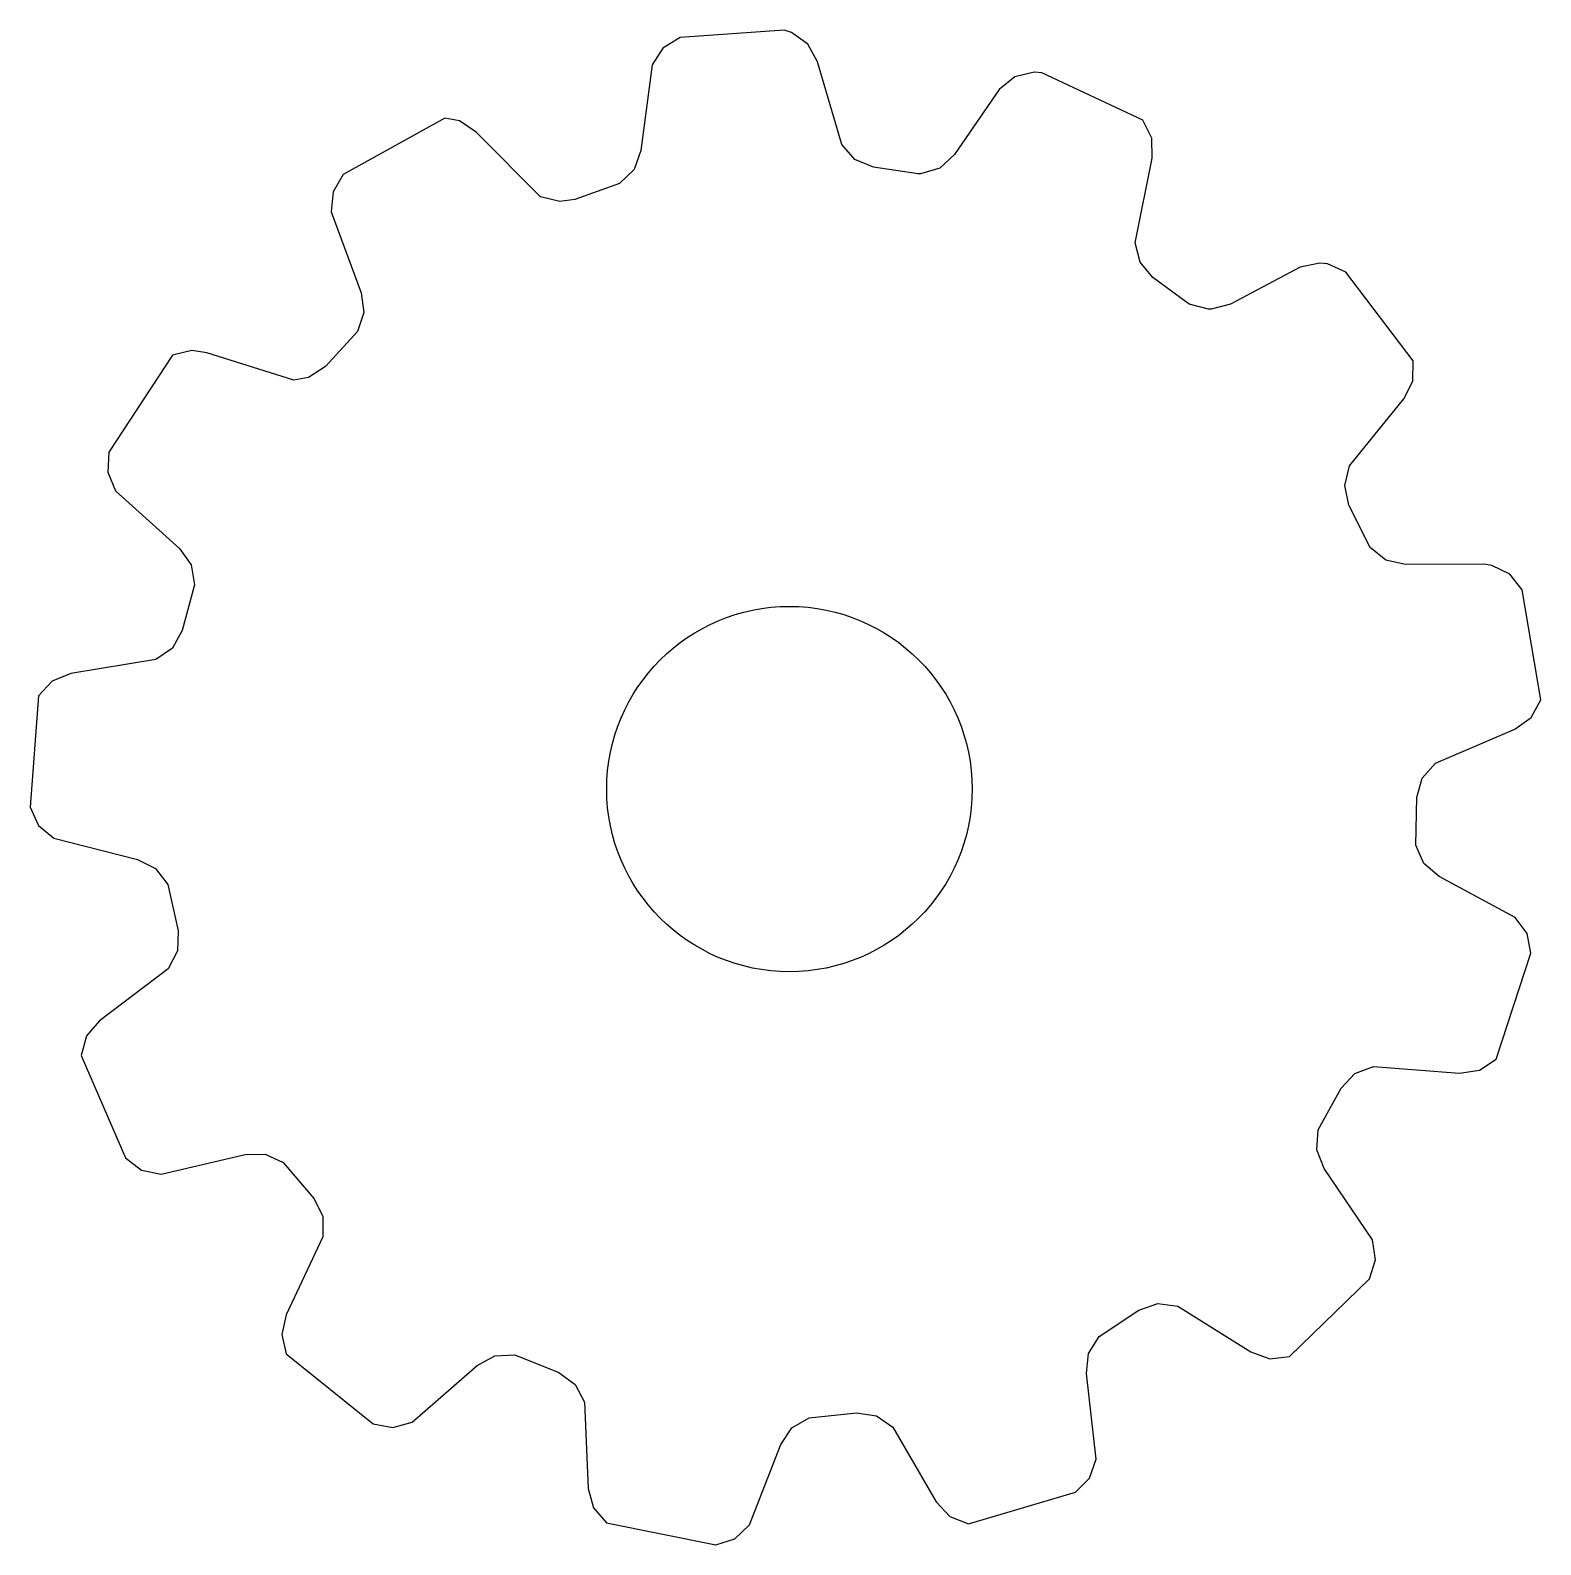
# Model space of a CAD drawing. Extents: x -10.4 to 10.3, y -10.3 to 10.4.
import ezdxf

# ---------------------------------------------------------------- set-up
doc = ezdxf.new("R2010")
doc.units = 0
doc.header["$MEASUREMENT"] = 0

msp = doc.modelspace()

# ---------------------------------------------------------------- linework, layer by layer
at = {"color": 13}
msp.add_lwpolyline([(10.144, -2.246), (10.094, -1.976), (9.931, -1.756), (8.891, -1.197), (8.682, -1.018), (8.573, -0.767), (8.585, -0.117), (8.659, 0.148), (8.841, 0.353), (9.925, 0.82), (10.149, 0.979), (10.279, 1.22), (10.026, 2.726), (9.856, 2.941), (9.609, 3.061), (9.507, 3.075), (8.429, 3.072), (8.161, 3.133), (7.947, 3.305), (7.656, 3.886), (7.598, 4.155), (7.664, 4.421), (8.407, 5.338), (8.531, 5.583), (8.535, 5.858), (7.611, 7.073), (7.361, 7.185), (7.257, 7.196), (6.989, 7.141), (6.036, 6.637), (5.77, 6.567), (5.736, 6.567), (5.47, 6.635), (4.973, 6.999), (4.797, 7.21), (4.731, 7.476), (4.964, 8.634), (4.959, 8.908), (4.835, 9.153), (3.452, 9.8), (3.349, 9.808), (3.082, 9.745), (2.87, 9.571), (2.26, 8.682), (2.058, 8.496), (1.795, 8.418), (1.76, 8.417), (1.151, 8.509), (0.897, 8.613), (0.715, 8.819), (0.383, 9.952), (0.251, 10.193), (0.028, 10.352), (-0.071, 10.383), (-1.497, 10.282), (-1.732, 10.139), (-1.88, 9.908), (-2.034, 8.738), (-2.126, 8.479), (-2.323, 8.288), (-2.935, 8.069), (-3.14, 8.038), (-3.406, 8.106), (-4.286, 8.99), (-4.514, 9.142), (-4.717, 9.181), (-6.104, 8.408), (-6.245, 8.173), (-6.269, 7.9), (-5.861, 6.792), (-5.823, 6.52), (-5.908, 6.259), (-6.349, 5.781), (-6.579, 5.631), (-6.782, 5.595), (-7.973, 5.968), (-8.177, 6.001), (-8.443, 5.937), (-9.312, 4.608), (-9.328, 4.334), (-9.222, 4.081), (-8.346, 3.29), (-8.186, 3.067), (-8.14, 2.796), (-8.308, 2.168), (-8.442, 1.929), (-8.668, 1.773), (-9.833, 1.579), (-10.088, 1.478), (-10.273, 1.275), (-10.387, -0.247), (-10.274, -0.497), (-10.063, -0.672), (-8.919, -0.966), (-8.674, -1.089), (-8.507, -1.307), (-8.364, -1.941), (-8.372, -2.216), (-8.499, -2.459), (-9.441, -3.171), (-9.619, -3.379), (-9.689, -3.645), (-9.083, -5.046), (-8.866, -5.215), (-8.598, -5.271), (-7.449, -5), (-7.174, -4.995), (-6.925, -5.111), (-6.504, -5.606), (-6.383, -5.852), (-6.383, -6.127), (-6.886, -7.195), (-6.947, -7.463), (-6.885, -7.73), (-5.697, -8.689), (-5.427, -8.738), (-5.163, -8.663), (-4.272, -7.889), (-4.031, -7.757), (-3.757, -7.744), (-3.154, -7.986), (-2.932, -8.148), (-2.805, -8.391), (-2.753, -9.571), (-2.683, -9.836), (-2.504, -10.044), (-1.007, -10.341), (-0.745, -10.259), (-0.546, -10.07), (-0.116, -8.97), (0.035, -8.742), (0.272, -8.603), (0.919, -8.537), (1.19, -8.578), (1.416, -8.733), (2.01, -9.754), (2.195, -9.957), (2.45, -10.057), (3.914, -9.624), (4.108, -9.43), (4.197, -9.17), (4.066, -7.997), (4.094, -7.724), (4.239, -7.491), (4.781, -7.132), (5.04, -7.042), (5.313, -7.075), (6.313, -7.703), (6.571, -7.796), (6.844, -7.767), (7.939, -6.703), (8.02, -6.441), (7.978, -6.17), (7.316, -5.191), (7.214, -4.937), (7.234, -4.663), (7.548, -4.093), (7.736, -3.893), (7.992, -3.796), (9.169, -3.887), (9.441, -3.849), (9.669, -3.697)], close=True, dxfattribs=at)
msp.add_circle((0, 0), 2.5, dxfattribs=at)

doc.saveas('drawing.dxf')
